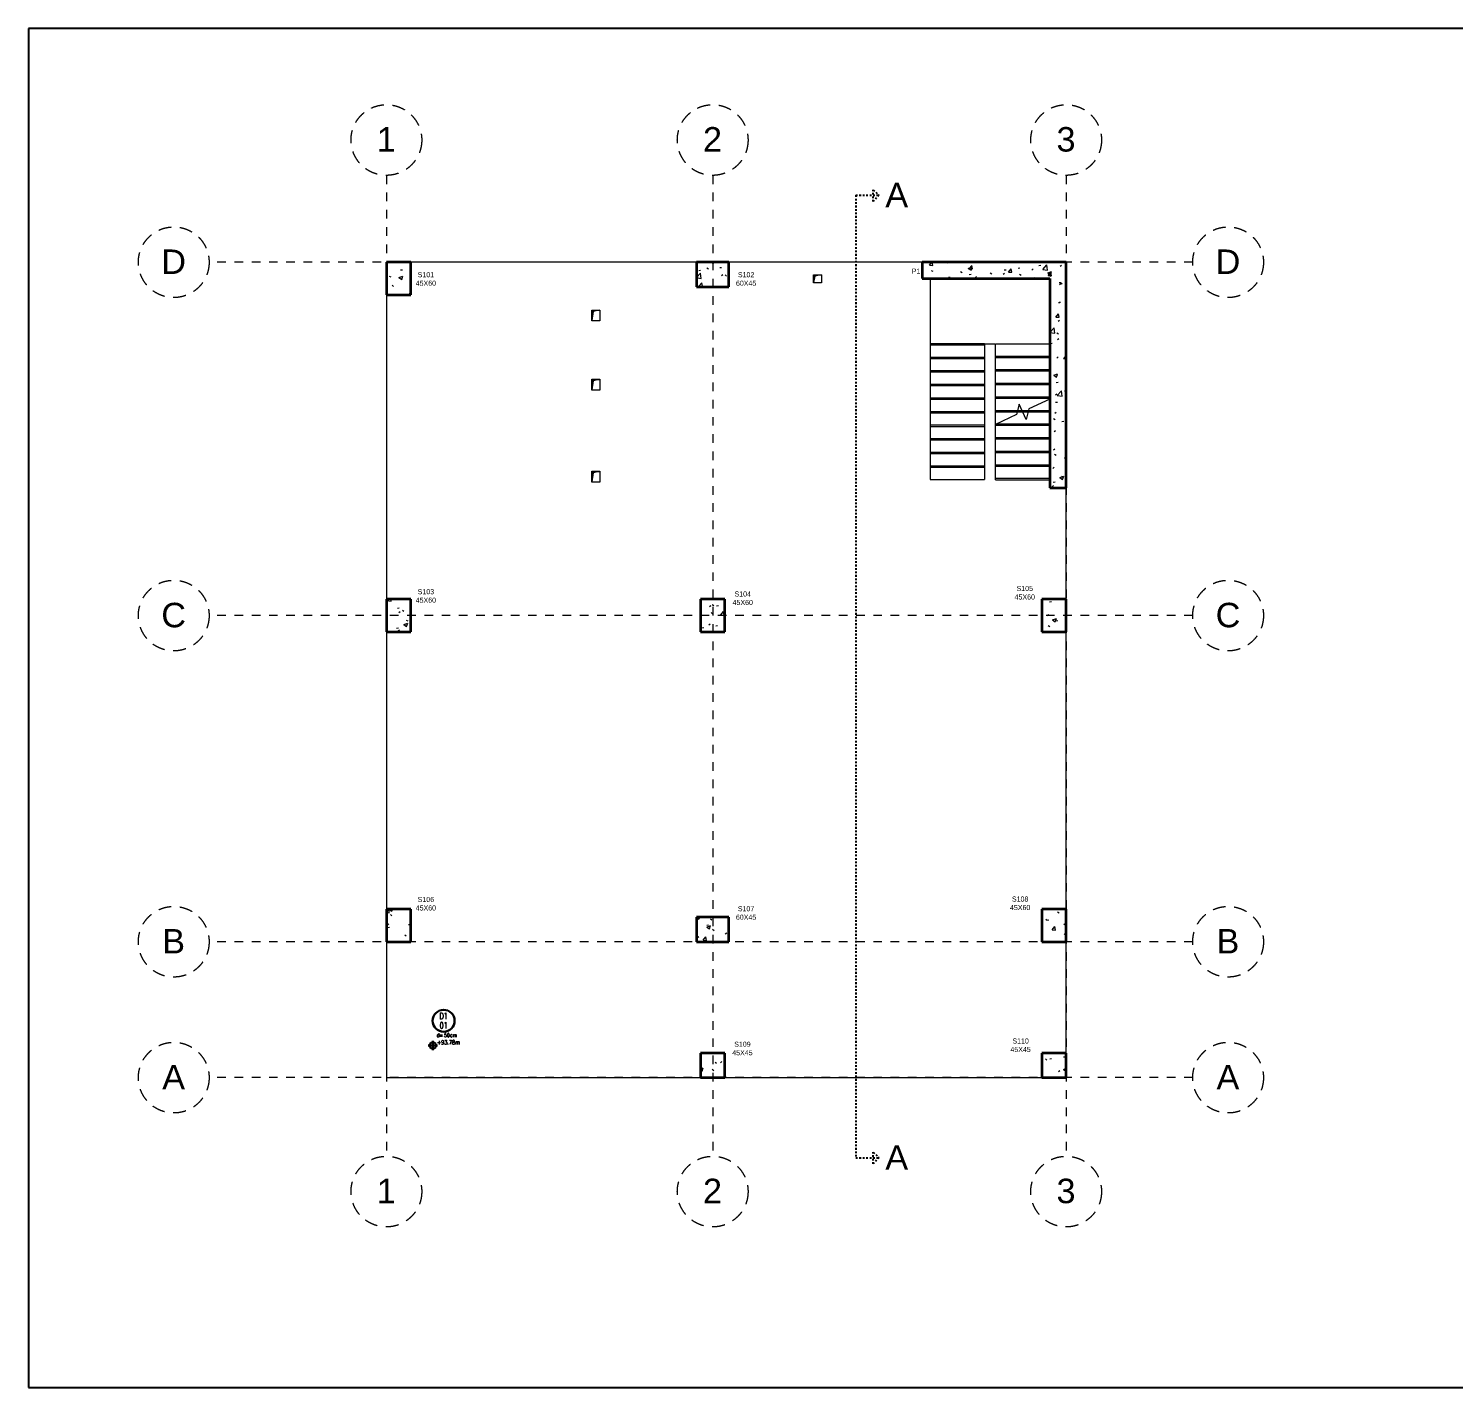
# Model space of a CAD drawing. Header units: millimetres. Extents: x -100143 to 4857, y -11822 to 13178.
# Drawn here: x -100143 to -73940, y -11822 to 13178 of the extents above; entities that cross this region are included whole.
import ezdxf
from ezdxf.enums import TextEntityAlignment as Align

# ---------------------------------------------------------------- set-up
doc = ezdxf.new("R2010")
doc.units = ezdxf.units.MM
doc.linetypes.add('Dash', pattern=[6.35, 3.175, -3.175])
doc.linetypes.add('Overhead', pattern=[3.96875, 2.38125, -1.5875])
for name, color, linetype, lineweight in [('A-FLOR', 30, 'Continuous', 9), ('A-WALL', 113, 'Continuous', 18), ('A-WALL-PATT', 111, 'Continuous', 35), ('S-COLS', 52, 'Continuous', 9), ('S-ER-DOSEME-NO', 3, 'Continuous', 30), ('S-ER-KOT-ISARETI-PLAN', 3, 'Continuous', 30), ('S-ER-TARAMA', 7, 'Continuous', 20), ('S-GRID', 1, 'Overhead', 9), ('S-GRID-IDEN', 1, 'Overhead', 0), ('S-STRS', 31, 'Continuous', 9), ('S-STRS-MBND', 31, 'Overhead', 9)]:
    doc.layers.add(name, color=color, linetype=linetype, lineweight=lineweight)
doc.styles.add('Arial', font='arial.ttf', dxfattribs={"height": 450})
doc.styles.add('S-ER-DOSEME-KALINLIGI', font='simplxtw-erd.shx', dxfattribs={"width": 0.75})
doc.styles.add('S-ER-DOSEME-NO', font='simplxtw-erd.shx', dxfattribs={"width": 0.75})
doc.styles.add('S-ER-DOSEME-TIPI', font='simplxtw-erd.shx', dxfattribs={"width": 0.75})
doc.styles.add('S-ER-KOT-ISARETI-PLAN', font='simplxtw-erd.shx', dxfattribs={"width": 0.75})
pattern_1 = [(50, (-78382.95, 99.7), (728.737, -63.756), [76.2, -838.2]), (355, (-78382.95, 99.7), (-140.972, 764.228), [60.96, -670.56]), (100.451, (-78322.2, 94.4), (587.77, 700.467), [64.76, -712.36]), (46.184, (-78382.95, 302.9), (1084.316, -168.17), [114.3, -1257.3]), (96.636, (-78292.6, 288.9), (949.61, 989.71), [97.14, -1068.54]), (351.184, (-78383, 302.9), (949.62, 989.7), [91.44, -1005.84]), (21, (-78281.35, 252.1), (606.458, -409.06), [76.2, -838.2]), (326, (-78281.35, 252.1), (247.208, 736.753), [60.96, -670.56]), (71.451, (-78230.8, 218), (853.668, 327.685), [64.76, -712.36]), (37.5, (-78382.95, 99.7), (12.3547, 338.22), [33.528, -628.904, 33.528, -647.192, -673.1]), (37.5, (-78382.95, 99.7), (12.3547, 338.22), [-1343.152, 33.528, -639.572]), (7.5, (-78382.95, 99.7), (267.279, 400.722), [33.528, -354.584, 33.528, -613.664, -256.54]), (7.5, (-78382.95, 99.7), (267.279, 400.722), [-1035.304, 33.528, -223.012]), (327.5, (-78609.52, 99.7), (542.3633, -22.9153), [33.528, -220.472, 33.528, -758.952, -1051.56]), (327.5, (-78609.52, 99.7), (542.3633, -22.9153), [-1046.48, 33.528, -1018.032]), (317.5, (-78711.1, 99.7), (592.517, 101.707), [33.528, -296.672, 33.528, -492.76, -746.76]), (317.5, (-78711.1, 99.7), (592.517, 101.707), [-856.488, 33.528, -713.232])]

# ---------------------------------------------------------------- blocks, each defined once
blk = doc.blocks.new('Grid - M_Grid Head - Circle-11575-Zemin Kat')
at = {"layer": 'S-GRID-IDEN'}
blk.add_circle((0, 0), 6.5, dxfattribs=at)
blk = doc.blocks.new('S-ER-DOSEME-NO')
at = {"layer": 'Defpoints'}
blk.add_point((0, 0), dxfattribs=at)
at = {"layer": 'S-ER-DOSEME-NO', "color": 3, "lineweight": 30}
blk.add_circle((17, -17), 7, dxfattribs=at)
at = {"layer": 'S-ER-DOSEME-NO', "color": 3, "lineweight": 30, "style": 'S-ER-DOSEME-KALINLIGI', "width": 0.75}
blk.add_text('d=', height=2.5, dxfattribs=at).set_placement((16.75, -25), align=Align.TOP_RIGHT)
at = {"layer": 'S-ER-DOSEME-NO', "width": 0.75}
for tag, style, p in [('DOSEMETIPI', 'S-ER-DOSEME-TIPI', (17, -14)), ('DOSEMENO', 'S-ER-DOSEME-NO', (17, -20))]:
    blk.add_attdef(tag, text='', height=4, dxfattribs=dict(at, style=style)).set_placement(p, align=Align.MIDDLE_CENTER)
at = {"layer": 'S-ER-DOSEME-NO', "color": 3, "lineweight": 30, "style": 'S-ER-DOSEME-KALINLIGI', "width": 0.75}
blk.add_attdef('DOSEMEKALINLIGI', text='', height=2.5, dxfattribs=at).set_placement((17.25, -25), align=Align.TOP_LEFT)
blk = doc.blocks.new('S-ER-KOT-ISARETI-PLAN')
at = {"layer": 'S-ER-KOT-ISARETI-PLAN'}
for p, q in [((2.25, 0), (-2.25, 0)), ((0, -2.25), (0, 2.25))]:
    blk.add_line(p, q, dxfattribs=at)
blk.add_circle((0, 0), 1.5, dxfattribs=at)
at = {"layer": 'S-ER-KOT-ISARETI-PLAN', "style": 'S-ER-KOT-ISARETI-PLAN', "width": 0.75}
blk.add_attdef('PLANKOT', (2, 0.5), '', height=2, dxfattribs=at)

msp = doc.modelspace()

# ---------------------------------------------------------------- hatches: boundary and pattern name
at = {"ltscale": 50}
h = msp.add_hatch(color=256, dxfattribs=at)
h.dxf.hatch_style = 1
h.paths.add_polyline_path([(-85707, 8505), (-85681, 8620), (-85566, 8644), (-85706, 8644)])
h = msp.add_hatch(color=256, dxfattribs=at)
h.dxf.hatch_style = 1
h.paths.add_polyline_path([(-89644, 7994), (-89784, 7994), (-89784, 7806), (-89759, 7970)])
h = msp.add_hatch(color=256, dxfattribs=at)
h.dxf.hatch_style = 1
h.paths.add_polyline_path([(-89644, 6720), (-89784, 6720), (-89784, 6532), (-89759, 6696)])
h = msp.add_hatch(color=256, dxfattribs=at)
h.dxf.hatch_style = 1
h.paths.add_polyline_path([(-89644, 5029), (-89784, 5029), (-89784, 4841), (-89759, 5005)])
at = {"layer": 'A-WALL-PATT', "lineweight": 9}
h = msp.add_hatch(dxfattribs=at)
h.set_pattern_fill('FP_1', color=256, style=0, pattern_type=2)
h.set_pattern_definition(pattern_1)
h.paths.add_polyline_path([(-83712, 8578), (-81062, 8578), (-81062, 8878), (-83712, 8878)], flags=0)
h = msp.add_hatch(dxfattribs=at)
h.set_pattern_fill('FP_1', color=256, style=0, pattern_type=2)
h.set_pattern_definition(pattern_1)
h.paths.add_polyline_path([(-81362, 4728), (-81062, 4728), (-81062, 8578), (-81362, 8578), (-81362, 6982)], flags=0)
at = {"layer": 'S-COLS'}
h = msp.add_hatch(dxfattribs=at)
h.set_pattern_fill('FP_1', color=256, style=0, pattern_type=2)
h.set_pattern_definition(pattern_1)
h.paths.add_polyline_path([(-93112, 8278), (-93112, 8878), (-93562, 8878), (-93562, 8278)], flags=0)
h = msp.add_hatch(dxfattribs=at)
h.set_pattern_fill('FP_1', color=256, style=0, pattern_type=2)
h.set_pattern_definition(pattern_1)
h.paths.add_polyline_path([(-87262, 8428), (-87262, 8878), (-87862, 8878), (-87862, 8428)], flags=0)
h = msp.add_hatch(dxfattribs=at)
h.set_pattern_fill('FP_1', color=256, style=0, pattern_type=2)
h.set_pattern_definition(pattern_1)
h.paths.add_polyline_path([(-93112, 2078), (-93112, 2678), (-93562, 2678), (-93562, 2078)], flags=0)
h = msp.add_hatch(dxfattribs=at)
h.set_pattern_fill('FP_1', color=256, style=0, pattern_type=2)
h.set_pattern_definition(pattern_1)
h.paths.add_polyline_path([(-87337, 2078), (-87337, 2678), (-87787, 2678), (-87787, 2078)], flags=0)
h = msp.add_hatch(dxfattribs=at)
h.set_pattern_fill('FP_1', color=256, style=0, pattern_type=2)
h.set_pattern_definition(pattern_1)
h.paths.add_polyline_path([(-81062, 2078), (-81062, 2678), (-81512, 2678), (-81512, 2078)], flags=0)
h = msp.add_hatch(dxfattribs=at)
h.set_pattern_fill('FP_1', color=256, style=0, pattern_type=2)
h.set_pattern_definition(pattern_1)
h.paths.add_polyline_path([(-93112, -3622), (-93112, -3022), (-93562, -3022), (-93562, -3622)], flags=0)
h = msp.add_hatch(dxfattribs=at)
h.set_pattern_fill('FP_1', color=256, style=0, pattern_type=2)
h.set_pattern_definition(pattern_1)
h.paths.add_polyline_path([(-81062, -3622), (-81062, -3022), (-81512, -3022), (-81512, -3622)], flags=0)
h = msp.add_hatch(dxfattribs=at)
h.set_pattern_fill('FP_1', color=256, style=0, pattern_type=2)
h.set_pattern_definition(pattern_1)
h.paths.add_polyline_path([(-87262, -3622), (-87262, -3172), (-87862, -3172), (-87862, -3622)], flags=0)
h = msp.add_hatch(dxfattribs=at)
h.set_pattern_fill('FP_1', color=256, style=0, pattern_type=2)
h.set_pattern_definition(pattern_1)
h.paths.add_polyline_path([(-87337, -6122), (-87337, -5672), (-87787, -5672), (-87787, -6122)], flags=0)
h = msp.add_hatch(dxfattribs=at)
h.set_pattern_fill('FP_1', color=256, style=0, pattern_type=2)
h.set_pattern_definition(pattern_1)
h.paths.add_polyline_path([(-81062, -6122), (-81062, -5672), (-81512, -5672), (-81512, -6122)], flags=0)

# ---------------------------------------------------------------- linework, layer by layer
at = {"ltscale": 50}
for p, q in [((-65143, 13178), (-100143, 13178)), ((-100143, 13178), (-100143, -11822)), ((-100143, -11822), (-65143, -11822))]:
    msp.add_line(p, q, dxfattribs=at)
at = {"linetype": 'Dash', "ltscale": 10}
for p, q in [((-84929, 10110), (-84929, -7594)), ((-84929, 10110), (-84504, 10110)), ((-84609, 9995), (-84609, 10210)), ((-84609, 10210), (-84504, 10110)), ((-84504, 10110), (-84609, 9995)), ((-84929, -7594), (-84504, -7594)), ((-84609, -7709), (-84609, -7494)), ((-84609, -7494), (-84504, -7594)), ((-84504, -7594), (-84609, -7709))]:
    msp.add_line(p, q, dxfattribs=at)
at = {"layer": 'A-FLOR'}
for p, q in [((-87862, 8878), (-93112, 8878)), ((-83712, 8878), (-87262, 8878)), ((-85709, 8498), (-85709, 8648)), ((-85709, 8648), (-85559, 8648)), ((-85559, 8648), (-85559, 8498)), ((-85559, 8498), (-85709, 8498)), ((-93562, 8278), (-93562, 2678)), ((-89787, 7798), (-89787, 7998)), ((-89787, 7998), (-89637, 7998)), ((-89637, 7998), (-89637, 7798)), ((-89637, 7798), (-89787, 7798)), ((-89787, 6525), (-89787, 6725)), ((-89787, 6725), (-89637, 6725)), ((-89637, 6725), (-89637, 6525)), ((-89637, 6525), (-89787, 6525)), ((-89787, 4833), (-89787, 5033)), ((-89787, 5033), (-89637, 5033)), ((-89637, 5033), (-89637, 4833)), ((-89637, 4833), (-89787, 4833)), ((-81062, 2678), (-81062, 4728)), ((-81062, -3022), (-81062, 2078)), ((-93562, -3622), (-93562, -6122)), ((-81062, -5672), (-81062, -3622)), ((-93562, -6122), (-87787, -6122)), ((-87337, -6122), (-81512, -6122))]:
    msp.add_line(p, q, dxfattribs=at)
at = {"layer": 'A-FLOR', "ltscale": 50}
msp.add_line((-93562, 2078), (-93562, -3022), dxfattribs=at)
at = {"layer": 'A-WALL', "lineweight": 35}
for p, q in [((-81062, 8878), (-83712, 8878)), ((-83712, 8878), (-83712, 8578)), ((-81062, 4728), (-81062, 8878)), ((-83712, 8578), (-81362, 8578)), ((-81362, 8578), (-81362, 4728)), ((-81362, 4728), (-81062, 4728))]:
    msp.add_line(p, q, dxfattribs=at)
at = {"layer": 'S-COLS', "lineweight": 35}
for p, q in [((-93562, 8878), (-93562, 8278)), ((-93112, 8878), (-93562, 8878)), ((-93112, 8278), (-93112, 8878)), ((-87262, 8878), (-87862, 8878)), ((-87862, 8878), (-87862, 8428)), ((-87262, 8428), (-87262, 8878)), ((-87862, 8428), (-87262, 8428)), ((-93562, 8278), (-93112, 8278)), ((-93562, 2678), (-93562, 2078)), ((-93112, 2678), (-93562, 2678)), ((-93112, 2078), (-93112, 2678)), ((-87787, 2678), (-87787, 2078)), ((-87337, 2678), (-87787, 2678)), ((-87337, 2078), (-87337, 2678)), ((-81512, 2678), (-81512, 2078)), ((-81062, 2678), (-81512, 2678)), ((-81062, 2078), (-81062, 2678)), ((-93562, 2078), (-93112, 2078)), ((-87787, 2078), (-87337, 2078)), ((-81512, 2078), (-81062, 2078)), ((-93562, -3022), (-93562, -3622)), ((-93112, -3022), (-93562, -3022)), ((-93112, -3622), (-93112, -3022)), ((-81512, -3022), (-81512, -3622)), ((-81062, -3022), (-81512, -3022)), ((-81062, -3622), (-81062, -3022)), ((-87262, -3172), (-87862, -3172)), ((-87862, -3172), (-87862, -3622)), ((-87262, -3622), (-87262, -3172)), ((-93562, -3622), (-93112, -3622)), ((-87862, -3622), (-87262, -3622)), ((-81512, -3622), (-81062, -3622)), ((-87337, -5672), (-87787, -5672)), ((-87787, -5672), (-87787, -6122)), ((-87337, -6122), (-87337, -5672)), ((-81512, -5672), (-81512, -6122)), ((-81062, -5672), (-81512, -5672)), ((-81062, -6122), (-81062, -5672)), ((-87787, -6122), (-87337, -6122)), ((-81512, -6122), (-81062, -6122))]:
    msp.add_line(p, q, dxfattribs=at)
at = {"layer": 'S-ER-TARAMA'}
for points in [[(-85681, 8620), (-85707, 8505), (-85706, 8644), (-85566, 8644)], [(-89759, 7970), (-89784, 7806), (-89784, 7994), (-89644, 7994)], [(-89759, 6696), (-89784, 6532), (-89784, 6720), (-89644, 6720)], [(-89759, 5005), (-89784, 4841), (-89784, 5029), (-89644, 5029)]]:
    msp.add_lwpolyline(points, close=True, dxfattribs=at)
at = {"layer": 'S-GRID', "linetype": 'Dash', "ltscale": 50}
for p, q in [((-93562, 10476), (-93562, -7568)), ((-87562, 10476), (-87562, -7568)), ((-81062, 10476), (-81062, -7568)), ((-78734, 8878), (-96822, 8878)), ((-78734, 2378), (-96822, 2378)), ((-78734, -3622), (-96822, -3622)), ((-78734, -6122), (-96822, -6122))]:
    msp.add_line(p, q, dxfattribs=at)
at = {"layer": 'S-STRS'}
for p, q in [((-81962, 6128), (-81862, 6128)), ((-81762, 6128), (-81362, 6128)), ((-82362, 5878), (-82362, 5895)), ((-82362, 5628), (-82362, 5878)), ((-82362, 5878), (-81362, 5878)), ((-82362, 5378), (-82362, 5628)), ((-82362, 5628), (-81362, 5628)), ((-82362, 5128), (-82362, 5378)), ((-82362, 5378), (-81362, 5378)), ((-82362, 4878), (-82362, 5128)), ((-82362, 5128), (-81362, 5128)), ((-82362, 4878), (-81362, 4878))]:
    msp.add_line(p, q, dxfattribs=at)
at = {"layer": 'S-STRS', "linetype": 'Overhead'}
for p, q in [((-81956, 6153), (-81874, 6153)), ((-81755, 6153), (-81362, 6153)), ((-82345, 5903), (-81362, 5903)), ((-82362, 5653), (-81362, 5653)), ((-82362, 5403), (-81362, 5403)), ((-82362, 5153), (-81362, 5153)), ((-82362, 4903), (-81362, 4903))]:
    msp.add_line(p, q, dxfattribs=at)
at = {"layer": 'S-STRS-MBND'}
for p, q in [((-83562, 8578), (-83562, 7378)), ((-81362, 8578), (-83562, 8578)), ((-81362, 7378), (-81362, 8578)), ((-82562, 7378), (-83562, 7378)), ((-83562, 7378), (-83562, 4878)), ((-82562, 7353), (-83562, 7353)), ((-82562, 7378), (-82362, 7378)), ((-82562, 7378), (-82562, 4878)), ((-82362, 7378), (-81362, 7378)), ((-82362, 5895), (-82362, 7378)), ((-81362, 6361), (-81362, 7378)), ((-82562, 7128), (-83562, 7128)), ((-82562, 7103), (-83562, 7103)), ((-82362, 7153), (-81362, 7153)), ((-82362, 7128), (-81362, 7128)), ((-82562, 6878), (-83562, 6878)), ((-82562, 6853), (-83562, 6853)), ((-82362, 6903), (-81362, 6903)), ((-82362, 6878), (-81362, 6878)), ((-82562, 6628), (-83562, 6628)), ((-82562, 6603), (-83562, 6603)), ((-82362, 6653), (-81362, 6653)), ((-82362, 6628), (-81362, 6628)), ((-82562, 6378), (-83562, 6378)), ((-82562, 6353), (-83562, 6353)), ((-82362, 6403), (-81362, 6403)), ((-82362, 6378), (-81362, 6378)), ((-82562, 6128), (-83562, 6128)), ((-82562, 6103), (-83562, 6103)), ((-82362, 6153), (-81956, 6153)), ((-82362, 6128), (-81962, 6128)), ((-81874, 6153), (-81755, 6153)), ((-81862, 6128), (-81762, 6128)), ((-82562, 5878), (-83562, 5878)), ((-82562, 5853), (-83562, 5853)), ((-82362, 5903), (-82345, 5903)), ((-82562, 5628), (-83562, 5628)), ((-82562, 5603), (-83562, 5603)), ((-82562, 5378), (-83562, 5378)), ((-82562, 5353), (-83562, 5353)), ((-82562, 5128), (-83562, 5128)), ((-82562, 5103), (-83562, 5103)), ((-82562, 4878), (-83562, 4878))]:
    msp.add_line(p, q, dxfattribs=at)
at = {"layer": 'S-STRS-MBND', "linetype": 'Continuous'}
for p, q in [((-81362, 6361), (-81749, 6181)), ((-81975, 6075), (-82362, 5895)), ((-81928, 6270), (-81975, 6075)), ((-81796, 5986), (-81928, 6270)), ((-81749, 6181), (-81796, 5986))]:
    msp.add_line(p, q, dxfattribs=at)

# ---------------------------------------------------------------- block references
at = {"layer": 'S-ER-DOSEME-NO', "xscale": 28.78159642956647, "yscale": 28.78159642956647, "zscale": 28.78159642956647}
msp.add_blockref('S-ER-DOSEME-NO', (-92999, -4586), dxfattribs=at).add_auto_attribs({'DOSEMENO': '01', 'DOSEMETIPI': 'D1', 'DOSEMEKALINLIGI': '50cm'})
at = {"layer": 'S-ER-KOT-ISARETI-PLAN', "xscale": 38.37546190608862, "yscale": 38.37546190608862, "zscale": 38.37546190608862}
msp.add_blockref('S-ER-KOT-ISARETI-PLAN', (-92708, -5530), dxfattribs=at).add_auto_attribs({'PLANKOT': '+93.78m'})
at = {"layer": 'S-GRID-IDEN', "linetype": 'Continuous', "xscale": 99.99999999999993, "yscale": 99.99999999999993, "zscale": 99.99999999999993}
for p, rotation in [((-93562, 11126), 180), ((-87562, 11126), 180), ((-81062, 11126), 180), ((-97472, 8878), 89.99999999999982), ((-78084, 8878), 89.99999999999982), ((-97472, 2378), 89.99999999999982), ((-78084, 2378), 89.99999999999982), ((-97472, -3622), 89.99999999999982), ((-78084, -3622), 89.99999999999982), ((-97472, -6122), 89.99999999999982), ((-78084, -6122), 89.99999999999982), ((-93562, -8218), 180), ((-87562, -8218), 180), ((-81062, -8218), 180)]:
    msp.add_blockref('Grid - M_Grid Head - Circle-11575-Zemin Kat', p, dxfattribs=dict(at, rotation=rotation))

# ---------------------------------------------------------------- texts
at = {"char_height": 450, "width": 424.89, "attachment_point": 1, "style": 'Arial'}
for insert in [(-84387, 10340), (-84387, -7364)]:
    msp.add_mtext('A', dxfattribs=dict(at, insert=insert))
at = {"ltscale": 50, "char_height": 93.6, "attachment_point": 5}
for s, insert in [('S101^J45X60', (-92836, 8570)), ('S102^J60X45', (-86947, 8570)), ('P1', (-83823, 8714)), ('S105^J45X60', (-81823, 2798)), ('S103^J45X60', (-92836, 2739)), ('S104^J45X60', (-87009, 2697)), ('S106^J45X60', (-92836, -2923)), ('S108^J45X60', (-81908, -2915)), ('S107^J60X45', (-86948, -3093)), ('S109^J45X45', (-87015, -5586)), ('S110^J45X45', (-81900, -5526))]:
    msp.add_mtext_dynamic_manual_height_columns(s, width=351936, gutter_width=468, heights=[0], dxfattribs=dict(at, insert=insert))
at = {"layer": 'S-GRID-IDEN', "char_height": 450, "attachment_point": 1, "style": 'Arial'}
for s, insert, width in [('\\fArial|b0|i0|c162|p34|;1', (-93740, 11364), 424.89), ('\\fArial|b0|i0|c162|p34|;2', (-87740, 11364), 424.89), ('\\fArial|b0|i0|c162|p34|;3', (-81240, 11364), 424.89), ('\\fArial|b0|i0|c162|p34|;D', (-97701, 9113), 553.16), ('\\fArial|b0|i0|c162|p34|;D', (-78313, 9113), 553.16), ('\\fArial|b0|i0|c162|p34|;C', (-97701, 2613), 553.16), ('\\fArial|b0|i0|c162|p34|;C', (-78313, 2613), 553.16), ('\\fArial|b0|i0|c162|p34|;B', (-97684, -3387), 513.08), ('\\fArial|b0|i0|c162|p34|;B', (-78297, -3387), 513.08), ('\\fArial|b0|i0|c162|p34|;A', (-97684, -5887), 513.08), ('\\fArial|b0|i0|c162|p34|;A', (-78297, -5887), 513.08), ('\\fArial|b0|i0|c162|p34|;1', (-93740, -7981), 424.89), ('\\fArial|b0|i0|c162|p34|;2', (-87740, -7981), 424.89), ('\\fArial|b0|i0|c162|p34|;3', (-81240, -7981), 424.89)]:
    msp.add_mtext(s, dxfattribs=dict(at, insert=insert, width=width))

doc.saveas('drawing.dxf')
